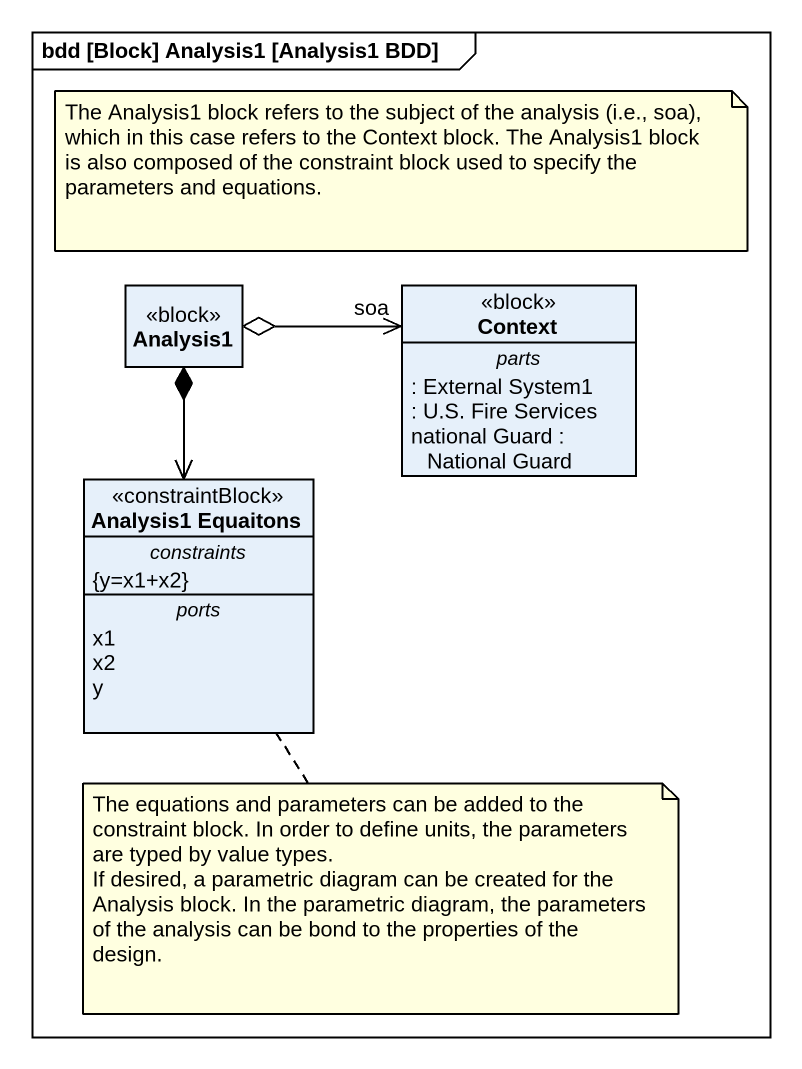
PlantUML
@startuml
mainframe bdd [Block] Analysis1 [Analysis1 BDD]
hide circle
hide empty members
class Analysis1 <<block>>
class Context <<block>> {
  -- parts --
  : External System1
  : U.S. Fire Services
  national Guard : National Guard
}
class "Analysis1 Equaitons" as Analysis1_Equaitons <<constraintBlock>> {
  -- constraints --
  {y=x1+x2}
  -- ports --
  x1
  x2
  y
}
Analysis1 o-right-> "soa" Context
Analysis1 *--> Analysis1_Equaitons
note as N1
  The Analysis1 block refers to the subject of the analysis (i.e., soa), which in this case refers to the Context block. The Analysis1 block is also composed of the constraint block used to specify the parameters and equations.
end note
note bottom of Analysis1_Equaitons
  The equations and parameters can be added to the constraint block. In order to define units, the parameters are typed by value types.
  If desired, a parametric diagram can be created for the Analysis block. In the parametric diagram, the parameters of the analysis can be bond to the properties of the design.
end note
@enduml
